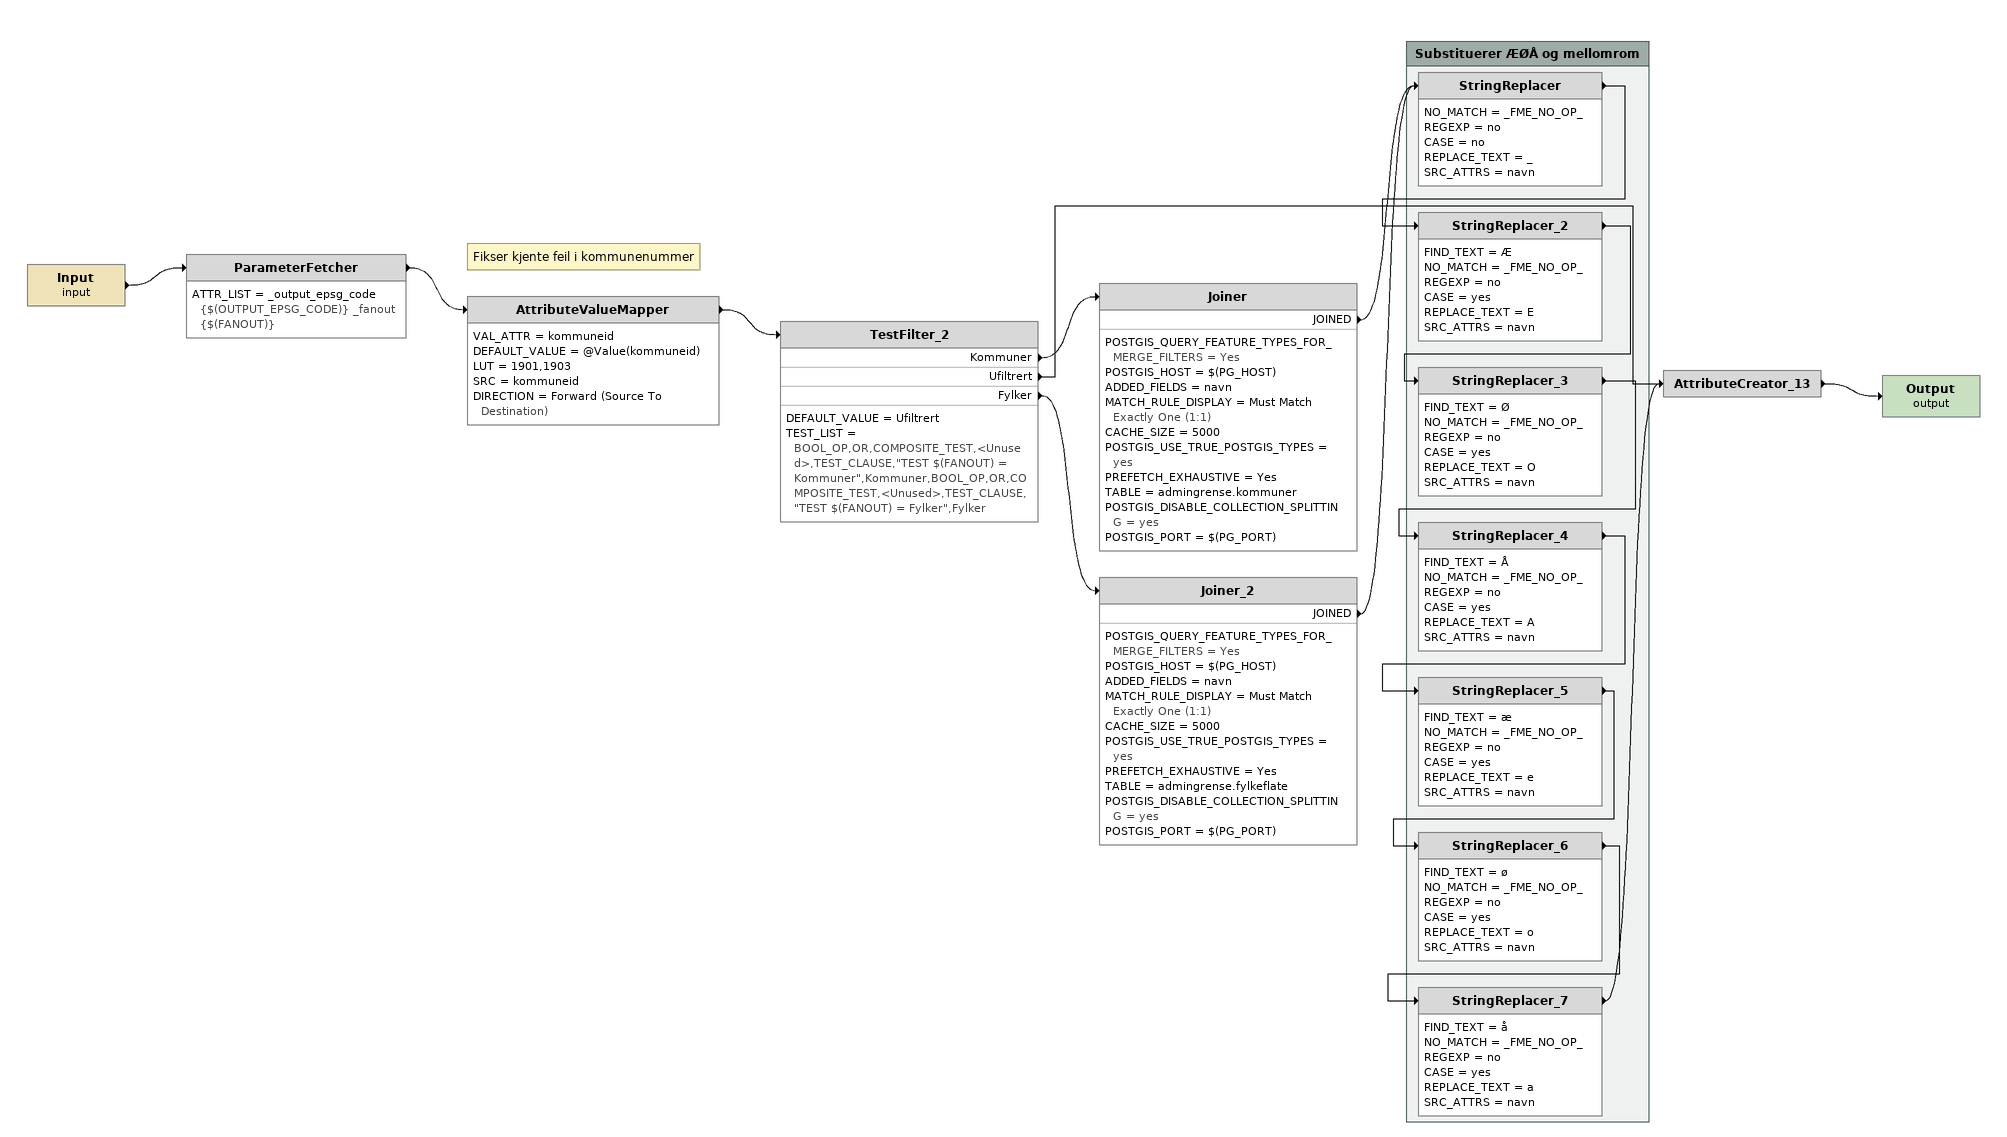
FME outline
Input (input)
    -> ParameterFetcher
ParameterFetcher
    ATTR_LIST = _output_epsg_code {$(OUTPUT_EPSG_CODE)} _fanout {$(FANOUT)}
    -> AttributeValueMapper
Note: Fikser kjente feil i kommunenummer
AttributeValueMapper
    VAL_ATTR = kommuneid
    DEFAULT_VALUE = @Value(kommuneid)
    LUT = 1901,1903
    SRC = kommuneid
    DIRECTION = Forward (Source To Destination)
    -> TestFilter_2
TestFilter_2
    DEFAULT_VALUE = Ufiltrert
    TEST_LIST = BOOL_OP,OR,COMPOSITE_TEST,<Unused>,TEST_CLAUSE,"TEST $(FANOUT) = Kommuner",Kommuner,BOOL_OP,OR,COMPOSITE_TEST,<Unused>,TEST_CLAUSE,"TEST $(FANOUT) = Fylker",Fylker
    Kommuner -> Joiner
    Ufiltrert -> AttributeCreator_13
    Fylker -> Joiner_2
Joiner
    POSTGIS_QUERY_FEATURE_TYPES_FOR_MERGE_FILTERS = Yes
    POSTGIS_HOST = $(PG_HOST)
    ADDED_FIELDS = navn
    MATCH_RULE_DISPLAY = Must Match Exactly One (1:1)
    CACHE_SIZE = 5000
    POSTGIS_USE_TRUE_POSTGIS_TYPES = yes
    PREFETCH_EXHAUSTIVE = Yes
    TABLE = admingrense.kommuner
    POSTGIS_DISABLE_COLLECTION_SPLITTING = yes
    POSTGIS_PORT = $(PG_PORT)
    JOINED -> StringReplacer
Joiner_2
    POSTGIS_QUERY_FEATURE_TYPES_FOR_MERGE_FILTERS = Yes
    POSTGIS_HOST = $(PG_HOST)
    ADDED_FIELDS = navn
    MATCH_RULE_DISPLAY = Must Match Exactly One (1:1)
    CACHE_SIZE = 5000
    POSTGIS_USE_TRUE_POSTGIS_TYPES = yes
    PREFETCH_EXHAUSTIVE = Yes
    TABLE = admingrense.fylkeflate
    POSTGIS_DISABLE_COLLECTION_SPLITTING = yes
    POSTGIS_PORT = $(PG_PORT)
    JOINED -> StringReplacer
AttributeCreator_13
    -> Output (output)
Output (output)

Bookmark: Substituerer ÆØÅ og mellomrom
StringReplacer
    NO_MATCH = _FME_NO_OP_
    REGEXP = no
    CASE = no
    REPLACE_TEXT = _
    SRC_ATTRS = navn
    -> StringReplacer_2
StringReplacer_2
    FIND_TEXT = Æ
    NO_MATCH = _FME_NO_OP_
    REGEXP = no
    CASE = yes
    REPLACE_TEXT = E
    SRC_ATTRS = navn
    -> StringReplacer_3
StringReplacer_3
    FIND_TEXT = Ø
    NO_MATCH = _FME_NO_OP_
    REGEXP = no
    CASE = yes
    REPLACE_TEXT = O
    SRC_ATTRS = navn
    -> StringReplacer_4
StringReplacer_4
    FIND_TEXT = Å
    NO_MATCH = _FME_NO_OP_
    REGEXP = no
    CASE = yes
    REPLACE_TEXT = A
    SRC_ATTRS = navn
    -> StringReplacer_5
StringReplacer_5
    FIND_TEXT = æ
    NO_MATCH = _FME_NO_OP_
    REGEXP = no
    CASE = yes
    REPLACE_TEXT = e
    SRC_ATTRS = navn
    -> StringReplacer_6
StringReplacer_6
    FIND_TEXT = ø
    NO_MATCH = _FME_NO_OP_
    REGEXP = no
    CASE = yes
    REPLACE_TEXT = o
    SRC_ATTRS = navn
    -> StringReplacer_7
StringReplacer_7
    FIND_TEXT = å
    NO_MATCH = _FME_NO_OP_
    REGEXP = no
    CASE = yes
    REPLACE_TEXT = a
    SRC_ATTRS = navn
    -> AttributeCreator_13
